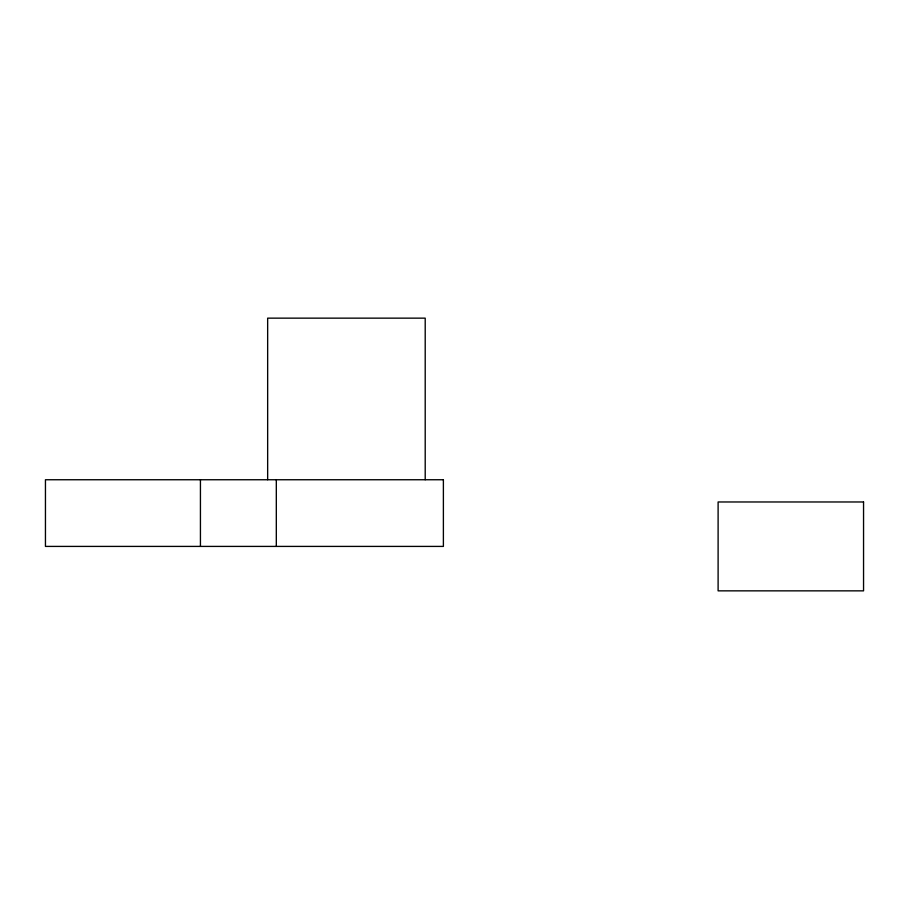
<?xml version="1.0" encoding="UTF-8"?>
<svg xmlns="http://www.w3.org/2000/svg" width="909" height="909" viewBox="0 0 909 909"><rect width="100%" height="100%" fill="white"/><g stroke="black" fill="none" stroke-linecap="round" stroke-linejoin="round"><path stroke-width="1.36" d="M425.207 479.747L425.207 318.15L267.655 318.15L267.655 479.747M276.313 479.747L276.313 546.411M200.435 479.747L200.435 546.411M443.387 479.747L45.45 479.747L45.45 546.411L443.387 546.411L443.387 479.747M863.55 501.973L718.11 501.973L718.11 590.85L863.55 590.85L863.55 501.973"/></g></svg>
